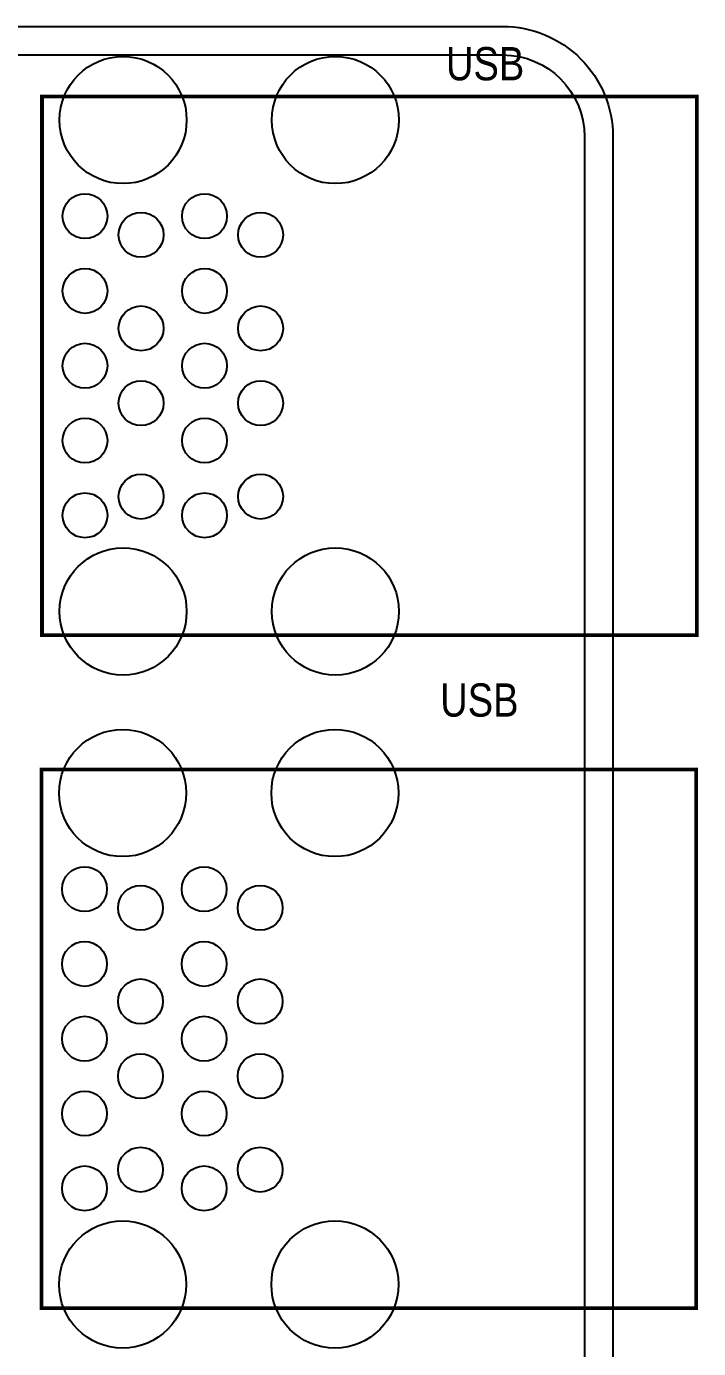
# Model space of a CAD drawing. Extents: x 0 to 87.3, y -2.5 to 56.
# Drawn here: x 69.3 to 87.29, y 20.65 to 56 of the extents above; entities that cross this region are included whole.
import ezdxf

# ---------------------------------------------------------------- set-up
doc = ezdxf.new("R2010")
doc.units = 0
for name, color, linetype in [('BG_DESIGN_OUTLINE', 251, 'CONTINUOUS'), ('BG_SILKSCREEN_TOP', 254, 'CONTINUOUS'), ('PG_SILKSCREEN_TOP', 51, 'CONTINUOUS'), ('PIN_PASTEMASK_TOP', 85, 'CONTINUOUS'), ('PIN_TOP', 80, 'CONTINUOUS'), ('RKI_ALL', 43, 'CONTINUOUS')]:
    doc.layers.add(name, color=color, linetype=linetype)

msp = doc.modelspace()

# ---------------------------------------------------------------- linework, layer by layer
at = {"layer": 'BG_DESIGN_OUTLINE'}
msp.add_lwpolyline([(0, 2.99974), (0, 52.99964, -0.414203), (2.99974, 55.99938), (82.04962, 55.99938, -0.414224), (85.0011, 53.05044), (85.0011, 2.99974, -0.414339), (81.99882, 0), (2.99974, 0, -0.414163)], format="xyb", close=True, dxfattribs=at)
at = {"layer": 'PG_SILKSCREEN_TOP'}
for points in [[(69.893434, 54.1274, 0.09906, 0.09906, 0), (87.241634, 54.1274, 0.09906, 0.09906, 0), (87.241634, 39.7256, 0.09906, 0.09906, 0), (69.893434, 39.7256, 0.100076, 0.100076, 0), (69.721476, 39.7256, 0.100076, 0.100076, 0), (69.721476, 54.1274, 0.100076, 0.100076, 0), (69.893434, 54.1274, 0.100076, 0.100076, 0)], [(69.880734, 36.1315, 0.09906, 0.09906, 0), (87.228934, 36.1315, 0.09906, 0.09906, 0), (87.228934, 21.7297, 0.09906, 0.09906, 0), (69.880734, 21.7297, 0.100076, 0.100076, 0), (69.708776, 21.7297, 0.100076, 0.100076, 0), (69.708776, 36.1315, 0.100076, 0.100076, 0), (69.880734, 36.1315, 0.100076, 0.100076, 0)]]:
    msp.add_lwpolyline(points, format="xyseb", dxfattribs=at)
at = {"layer": 'PIN_PASTEMASK_TOP'}
for centre, radius in [((71.891652, 53.496464), 1.70053), ((77.5716, 53.496464), 1.70053), ((70.871588, 50.926492), 0.599948), ((74.07148, 50.926492), 0.599948), ((72.371712, 50.42662), 0.599948), ((75.571604, 50.42662), 0.599948), ((70.871588, 48.926496), 0.599948), ((74.07148, 48.926496), 0.599948), ((72.371712, 47.926498), 0.599948), ((75.571604, 47.926498), 0.599948), ((70.871588, 46.9265), 0.599948), ((74.07148, 46.9265), 0.599948), ((72.371712, 45.926502), 0.599948), ((75.571604, 45.926502), 0.599948), ((70.871588, 44.926504), 0.599948), ((74.07148, 44.926504), 0.599948), ((72.371712, 43.42638), 0.599948), ((75.571604, 43.42638), 0.599948), ((70.871588, 42.926508), 0.599948), ((74.07148, 42.926508), 0.599948), ((71.891652, 40.356536), 1.70053), ((77.5716, 40.356536), 1.70053), ((71.878952, 35.500564), 1.70053), ((77.5589, 35.500564), 1.70053), ((70.858888, 32.930592), 0.599948), ((74.05878, 32.930592), 0.599948), ((72.359012, 32.43072), 0.599948), ((75.558904, 32.43072), 0.599948), ((70.858888, 30.930596), 0.599948), ((74.05878, 30.930596), 0.599948), ((72.359012, 29.930598), 0.599948), ((75.558904, 29.930598), 0.599948), ((70.858888, 28.9306), 0.599948), ((74.05878, 28.9306), 0.599948), ((72.359012, 27.930602), 0.599948), ((75.558904, 27.930602), 0.599948), ((70.858888, 26.930604), 0.599948), ((74.05878, 26.930604), 0.599948), ((72.359012, 25.43048), 0.599948), ((75.558904, 25.43048), 0.599948), ((70.858888, 24.930608), 0.599948), ((74.05878, 24.930608), 0.599948), ((71.878952, 22.360636), 1.70053), ((77.5589, 22.360636), 1.70053)]:
    msp.add_circle(centre, radius, dxfattribs=at)
at = {"layer": 'PIN_TOP'}
for centre, radius in [((71.891652, 53.496464), 1.70053), ((77.5716, 53.496464), 1.70053), ((70.871588, 50.926492), 0.599948), ((74.07148, 50.926492), 0.599948), ((72.371712, 50.42662), 0.599948), ((75.571604, 50.42662), 0.599948), ((70.871588, 48.926496), 0.599948), ((74.07148, 48.926496), 0.599948), ((72.371712, 47.926498), 0.599948), ((75.571604, 47.926498), 0.599948), ((70.871588, 46.9265), 0.599948), ((74.07148, 46.9265), 0.599948), ((72.371712, 45.926502), 0.599948), ((75.571604, 45.926502), 0.599948), ((70.871588, 44.926504), 0.599948), ((74.07148, 44.926504), 0.599948), ((72.371712, 43.42638), 0.599948), ((75.571604, 43.42638), 0.599948), ((70.871588, 42.926508), 0.599948), ((74.07148, 42.926508), 0.599948), ((71.891652, 40.356536), 1.70053), ((77.5716, 40.356536), 1.70053), ((71.878952, 35.500564), 1.70053), ((77.5589, 35.500564), 1.70053), ((70.858888, 32.930592), 0.599948), ((74.05878, 32.930592), 0.599948), ((72.359012, 32.43072), 0.599948), ((75.558904, 32.43072), 0.599948), ((70.858888, 30.930596), 0.599948), ((74.05878, 30.930596), 0.599948), ((72.359012, 29.930598), 0.599948), ((75.558904, 29.930598), 0.599948), ((70.858888, 28.9306), 0.599948), ((74.05878, 28.9306), 0.599948), ((72.359012, 27.930602), 0.599948), ((75.558904, 27.930602), 0.599948), ((70.858888, 26.930604), 0.599948), ((74.05878, 26.930604), 0.599948), ((72.359012, 25.43048), 0.599948), ((75.558904, 25.43048), 0.599948), ((70.858888, 24.930608), 0.599948), ((74.05878, 24.930608), 0.599948), ((71.878952, 22.360636), 1.70053), ((77.5589, 22.360636), 1.70053)]:
    msp.add_circle(centre, radius, dxfattribs=at)
at = {"layer": 'RKI_ALL'}
msp.add_lwpolyline([(2.99974, 55.23738), (82.05216, 55.23738, -0.413921), (84.2391, 53.050186), (84.2391, 2.99974, -0.414116), (82.000852, 0.762), (81.999074, 0.762), (2.99974, 0.762, -0.414146), (0.762, 2.99974), (0.762, 52.99964, -0.4142)], format="xyb", close=True, dxfattribs=at)

# ---------------------------------------------------------------- texts
at = {"layer": 'BG_SILKSCREEN_TOP', "width": 0.857143}
for p in [(80.531462, 54.558692), (80.377538, 37.543994)]:
    msp.add_text('USB', height=0.889, dxfattribs=at).set_placement(p)

doc.saveas('drawing.dxf')
